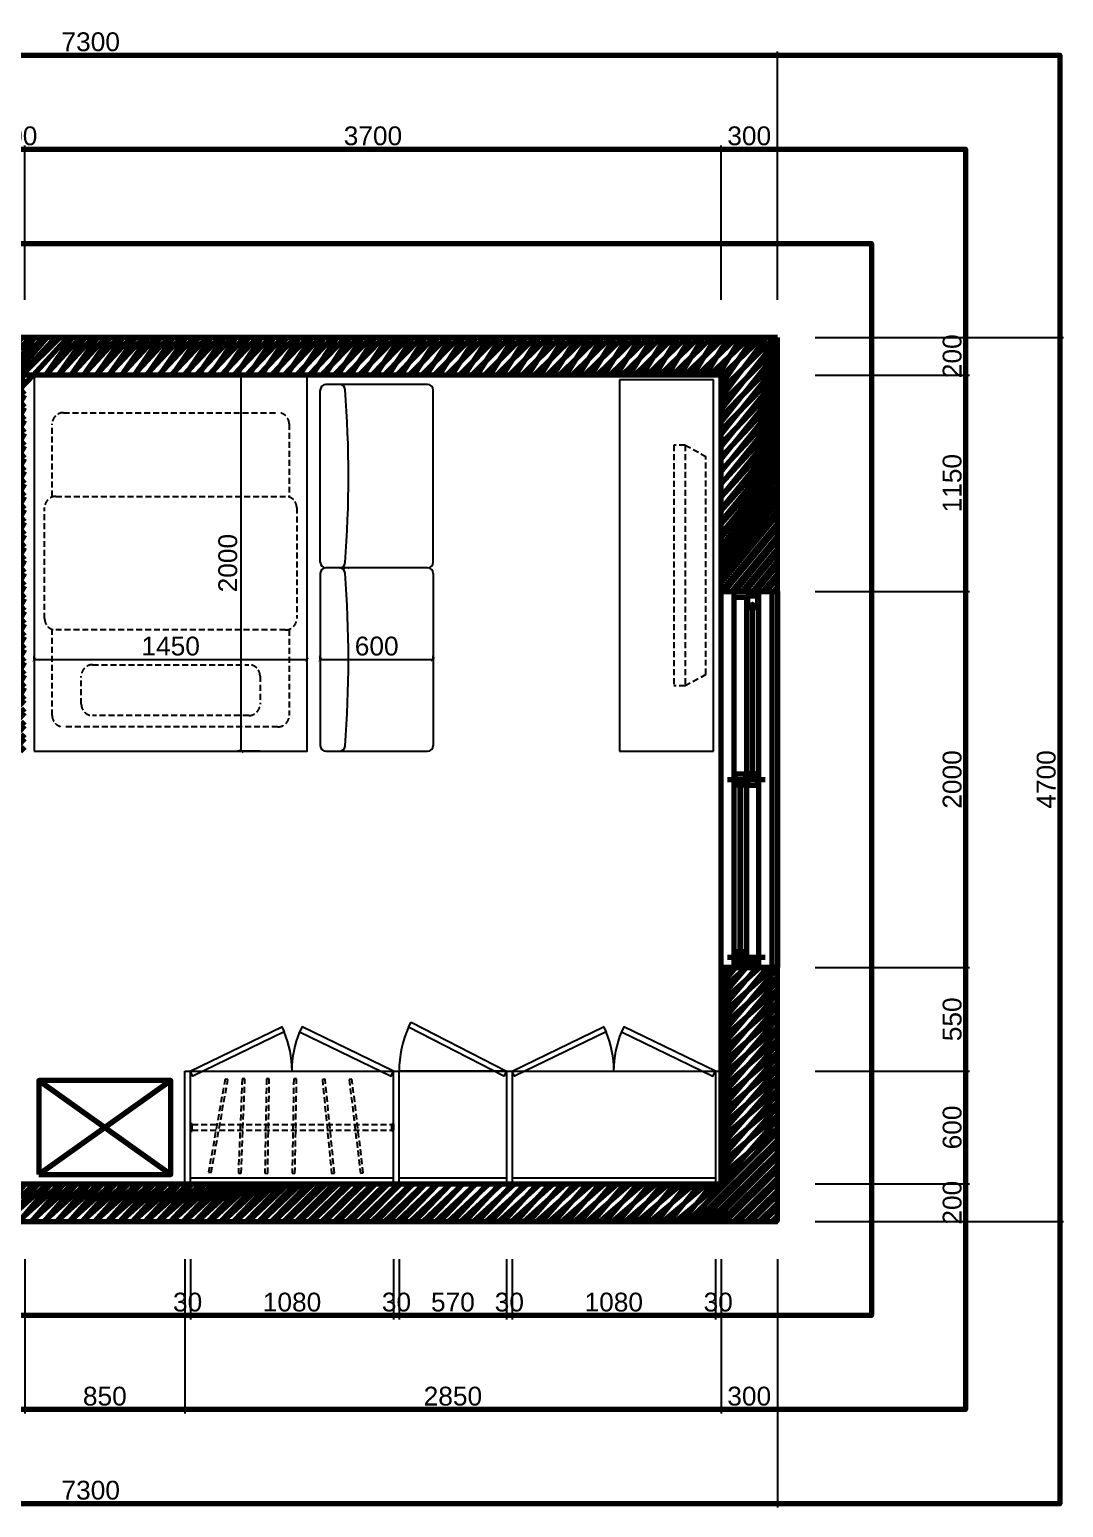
# Model space of a CAD drawing. Header units: millimetres. Extents: x 625011343 to 625021800, y 606209590 to 606217447.
# Drawn here: x 625016305 to 625021800, y 606209590 to 606217447 of the extents above; entities that cross this region are included whole.
import ezdxf

# ---------------------------------------------------------------- set-up
doc = ezdxf.new("R2010")
doc.units = ezdxf.units.MM
doc.header["$LTSCALE"] = 10
doc.linetypes.add('HIDDEN2', pattern=[4.762499999999999, 3.175, -1.5875])
doc.layers.add('FUR', color=191, linetype='Continuous')
for name, color, linetype, lineweight in [('벽체', 50, 'Continuous', 90), ('주방가구', 6, 'Continuous', 90), ('창문', 150, 'Continuous', 90), ('틀', 80, 'Continuous', 90), ('화장실가구', 4, 'Continuous', 90)]:
    doc.layers.add(name, color=color, linetype=linetype, lineweight=lineweight)
doc.layers.add('치수', color=7, linetype='Continuous', plot=False)
doc.styles.add('Annotative', font='arial.ttf')
doc.dimstyles.new('kkk', dxfattribs={"dimtxt": 100, "dimasz": 20, "dimexe": 20, "dimexo": 200, "dimgap": 20, "dimtad": 1, "dimdec": 0, "dimtxsty": 'Annotative', "dimblk": 'ARCHTICK', "dimcen": 2.5, "dimclrd": 1, "dimclre": 1, "dimadec": 0, "dimazin": 0, "dimtfac": 1, "dimtdec": 0, "dimtmove": 0, "dimatfit": 3, "dimldrblk": 'ARCHTICK', "dimfxl": 100, "dimarcsym": 0})

# ---------------------------------------------------------------- blocks, each defined once
blk = doc.blocks.new('_ArchTick')
at = {"color": 0, "linetype": 'ByBlock', "const_width": 0.15}
blk.add_lwpolyline([(-0.5, -0.5), (0.5, 0.5)], dxfattribs=at)
blk = doc.blocks.new('*D49')
at = {"layer": 'Defpoints', "color": 0, "transparency": 16777216}
for p in [(625019980, 606216810), (625019980, 606215810), (625020280, 606215810)]:
    blk.add_point(p, dxfattribs=at)
at = {"layer": '치수', "color": 1, "lineweight": -2, "transparency": 16777216}
for p, q in [((625019980, 606216010), (625019980, 606216830)), ((625020280, 606216810), (625019980, 606216810)), ((625020280, 606216010), (625020280, 606216830))]:
    blk.add_line(p, q, dxfattribs=at)
at = {"layer": '치수', "color": 1, "lineweight": -2, "transparency": 16777216, "xscale": 20, "yscale": 20, "zscale": 20, "rotation": 180}
blk.add_blockref('_ArchTick', (625019980, 606216810), dxfattribs=at)
at = {"layer": '치수', "color": 1, "lineweight": -2, "transparency": 16777216, "xscale": 20, "yscale": 20, "zscale": 20}
blk.add_blockref('_ArchTick', (625020280, 606216810), dxfattribs=at)
at = {"layer": '치수', "color": 0, "transparency": 16777216, "insert": (625020130, 606216881.0914052), "char_height": 100, "attachment_point": 5, "style": 'Annotative'}
blk.add_mtext('300', dxfattribs=at)
blk = doc.blocks.new('*D50')
at = {"layer": 'Defpoints', "color": 0, "transparency": 16777216}
for p in [(625016280, 606216810), (625016280, 606215810), (625019980, 606215810)]:
    blk.add_point(p, dxfattribs=at)
at = {"layer": '치수', "color": 1, "lineweight": -2, "transparency": 16777216}
for p, q in [((625016280, 606216010), (625016280, 606216830)), ((625019980, 606216810), (625016280, 606216810)), ((625019980, 606216010), (625019980, 606216830))]:
    blk.add_line(p, q, dxfattribs=at)
at = {"layer": '치수', "color": 1, "lineweight": -2, "transparency": 16777216, "xscale": 20, "yscale": 20, "zscale": 20, "rotation": 180}
blk.add_blockref('_ArchTick', (625016280, 606216810), dxfattribs=at)
at = {"layer": '치수', "color": 1, "lineweight": -2, "transparency": 16777216, "xscale": 20, "yscale": 20, "zscale": 20}
blk.add_blockref('_ArchTick', (625019980, 606216810), dxfattribs=at)
at = {"layer": '치수', "color": 0, "transparency": 16777216, "insert": (625018130, 606216881.0914052), "char_height": 100, "attachment_point": 5, "style": 'Annotative'}
blk.add_mtext('3700', dxfattribs=at)
blk = doc.blocks.new('*D51')
at = {"layer": 'Defpoints', "color": 0, "transparency": 16777216}
for p in [(625016180, 606216810), (625016180, 606215810), (625016280, 606215810)]:
    blk.add_point(p, dxfattribs=at)
at = {"layer": '치수', "color": 1, "lineweight": -2, "transparency": 16777216}
for p, q in [((625016180, 606216010), (625016180, 606216830)), ((625016280, 606216810), (625016180, 606216810)), ((625016280, 606216010), (625016280, 606216830))]:
    blk.add_line(p, q, dxfattribs=at)
at = {"layer": '치수', "color": 1, "lineweight": -2, "transparency": 16777216, "xscale": 20, "yscale": 20, "zscale": 20, "rotation": 180}
blk.add_blockref('_ArchTick', (625016180, 606216810), dxfattribs=at)
at = {"layer": '치수', "color": 1, "lineweight": -2, "transparency": 16777216, "xscale": 20, "yscale": 20, "zscale": 20}
blk.add_blockref('_ArchTick', (625016280, 606216810), dxfattribs=at)
at = {"layer": '치수', "color": 0, "transparency": 16777216, "insert": (625016230, 606216881.0572988), "char_height": 100, "attachment_point": 5, "style": 'Annotative'}
blk.add_mtext('100', dxfattribs=at)
blk = doc.blocks.new('*D57')
at = {"layer": 'Defpoints', "color": 0, "transparency": 16777216}
for p in [(625012980, 606217310), (625012980, 606215810), (625020280, 606215810)]:
    blk.add_point(p, dxfattribs=at)
at = {"layer": '치수', "color": 1, "lineweight": -2, "transparency": 16777216}
for p, q in [((625012980, 606216010), (625012980, 606217330)), ((625020280, 606217310), (625012980, 606217310)), ((625020280, 606216010), (625020280, 606217330))]:
    blk.add_line(p, q, dxfattribs=at)
at = {"layer": '치수', "color": 1, "lineweight": -2, "transparency": 16777216, "xscale": 20, "yscale": 20, "zscale": 20, "rotation": 180}
blk.add_blockref('_ArchTick', (625012980, 606217310), dxfattribs=at)
at = {"layer": '치수', "color": 1, "lineweight": -2, "transparency": 16777216, "xscale": 20, "yscale": 20, "zscale": 20}
blk.add_blockref('_ArchTick', (625020280, 606217310), dxfattribs=at)
at = {"layer": '치수', "color": 0, "transparency": 16777216, "insert": (625016630, 606217381.0914052), "char_height": 100, "attachment_point": 5, "style": 'Annotative'}
blk.add_mtext('7300', dxfattribs=at)
blk = doc.blocks.new('*D75')
at = {"layer": 'Defpoints', "color": 0, "transparency": 16777216}
for p in [(625020280.0000002, 606215810.0000002), (625020280.0000002, 606211110.0000002), (625021780.0000007, 606211110.0000002)]:
    blk.add_point(p, dxfattribs=at)
at = {"layer": '치수', "color": 1, "lineweight": -2, "transparency": 16777216}
for p, q in [((625020480.0000002, 606215810.0000002), (625021800.0000007, 606215810.0000002)), ((625021780.0000007, 606215810.0000002), (625021780.0000007, 606211110.0000002)), ((625020480.0000002, 606211110.0000002), (625021800.0000007, 606211110.0000002))]:
    blk.add_line(p, q, dxfattribs=at)
at = {"layer": '치수', "color": 1, "lineweight": -2, "transparency": 16777216, "xscale": 20, "yscale": 20, "zscale": 20}
for p, rotation in [((625021780.0000007, 606215810.0000002), 90), ((625021780.0000007, 606211110.0000002), 270)]:
    blk.add_blockref('_ArchTick', p, dxfattribs=dict(at, rotation=rotation))
at = {"layer": '치수', "color": 0, "transparency": 16777216, "insert": (625021708.9427019, 606213460), "char_height": 100, "attachment_point": 5, "rotation": 90, "style": 'Annotative'}
blk.add_mtext('4700', dxfattribs=at)
blk = doc.blocks.new('*D76')
at = {"layer": 'Defpoints', "color": 0, "transparency": 16777216}
for p in [(625020280.0000002, 606215810.0000002), (625020280.0000002, 606215610.0000002), (625021280.0000005, 606215610.0000002)]:
    blk.add_point(p, dxfattribs=at)
at = {"layer": '치수', "color": 1, "lineweight": -2, "transparency": 16777216}
for p, q in [((625020480.0000002, 606215810.0000002), (625021300.0000005, 606215810.0000002)), ((625021280.0000005, 606215810.0000002), (625021280.0000005, 606215610.0000002)), ((625020480.0000002, 606215610.0000002), (625021300.0000005, 606215610.0000002))]:
    blk.add_line(p, q, dxfattribs=at)
at = {"layer": '치수', "color": 1, "lineweight": -2, "transparency": 16777216, "xscale": 20, "yscale": 20, "zscale": 20}
for p, rotation in [((625021280.0000005, 606215810.0000002), 90), ((625021280.0000005, 606215610.0000002), 270)]:
    blk.add_blockref('_ArchTick', p, dxfattribs=dict(at, rotation=rotation))
at = {"layer": '치수', "color": 0, "transparency": 16777216, "insert": (625021208.9427017, 606215710), "char_height": 100, "attachment_point": 5, "rotation": 90, "style": 'Annotative'}
blk.add_mtext('200', dxfattribs=at)
blk = doc.blocks.new('*D77')
at = {"layer": 'Defpoints', "color": 0, "transparency": 16777216}
for p in [(625020280.0000002, 606215610.0000002), (625020280.0000002, 606214460.0000002), (625021280.0000007, 606214460.0000002)]:
    blk.add_point(p, dxfattribs=at)
at = {"layer": '치수', "color": 1, "lineweight": -2, "transparency": 16777216}
for p, q in [((625020480.0000002, 606215610.0000002), (625021300.0000007, 606215610.0000002)), ((625021280.0000007, 606215610.0000002), (625021280.0000007, 606214460.0000002)), ((625020480.0000002, 606214460.0000002), (625021300.0000007, 606214460.0000002))]:
    blk.add_line(p, q, dxfattribs=at)
at = {"layer": '치수', "color": 1, "lineweight": -2, "transparency": 16777216, "xscale": 20, "yscale": 20, "zscale": 20}
for p, rotation in [((625021280.0000007, 606215610.0000002), 90), ((625021280.0000007, 606214460.0000002), 270)]:
    blk.add_blockref('_ArchTick', p, dxfattribs=dict(at, rotation=rotation))
at = {"layer": '치수', "color": 0, "transparency": 16777216, "insert": (625021208.9427019, 606215035), "char_height": 100, "attachment_point": 5, "rotation": 90, "style": 'Annotative'}
blk.add_mtext('1150', dxfattribs=at)
blk = doc.blocks.new('*D78')
at = {"layer": 'Defpoints', "color": 0, "transparency": 16777216}
for p in [(625020280.0000002, 606214460.0000002), (625020280.0000002, 606212460.0000002), (625021280.0000007, 606212460.0000002)]:
    blk.add_point(p, dxfattribs=at)
at = {"layer": '치수', "color": 1, "lineweight": -2, "transparency": 16777216}
for p, q in [((625020480.0000002, 606214460.0000002), (625021300.0000007, 606214460.0000002)), ((625021280.0000007, 606214460.0000002), (625021280.0000007, 606212460.0000002)), ((625020480.0000002, 606212460.0000002), (625021300.0000007, 606212460.0000002))]:
    blk.add_line(p, q, dxfattribs=at)
at = {"layer": '치수', "color": 1, "lineweight": -2, "transparency": 16777216, "xscale": 20, "yscale": 20, "zscale": 20}
for p, rotation in [((625021280.0000007, 606214460.0000002), 90), ((625021280.0000007, 606212460.0000002), 270)]:
    blk.add_blockref('_ArchTick', p, dxfattribs=dict(at, rotation=rotation))
at = {"layer": '치수', "color": 0, "transparency": 16777216, "insert": (625021208.9427019, 606213460), "char_height": 100, "attachment_point": 5, "rotation": 90, "style": 'Annotative'}
blk.add_mtext('2000', dxfattribs=at)
blk = doc.blocks.new('*D79')
at = {"layer": 'Defpoints', "color": 0, "transparency": 16777216}
for p in [(625020280.0000002, 606212460.0000002), (625020280.0000002, 606211910.0000002), (625021280.0000007, 606211910.0000002)]:
    blk.add_point(p, dxfattribs=at)
at = {"layer": '치수', "color": 1, "lineweight": -2, "transparency": 16777216}
for p, q in [((625020480.0000002, 606212460.0000002), (625021300.0000007, 606212460.0000002)), ((625021280.0000007, 606212460.0000002), (625021280.0000007, 606211910.0000002)), ((625020480.0000002, 606211910.0000002), (625021300.0000007, 606211910.0000002))]:
    blk.add_line(p, q, dxfattribs=at)
at = {"layer": '치수', "color": 1, "lineweight": -2, "transparency": 16777216, "xscale": 20, "yscale": 20, "zscale": 20}
for p, rotation in [((625021280.0000007, 606212460.0000002), 90), ((625021280.0000007, 606211910.0000002), 270)]:
    blk.add_blockref('_ArchTick', p, dxfattribs=dict(at, rotation=rotation))
at = {"layer": '치수', "color": 0, "transparency": 16777216, "insert": (625021208.9427019, 606212185), "char_height": 100, "attachment_point": 5, "rotation": 90, "style": 'Annotative'}
blk.add_mtext('550', dxfattribs=at)
blk = doc.blocks.new('*D80')
at = {"layer": 'Defpoints', "color": 0, "transparency": 16777216}
for p in [(625020280.0000002, 606211910.0000002), (625020280.0000002, 606211310.0000002), (625021280.0000005, 606211310.0000002)]:
    blk.add_point(p, dxfattribs=at)
at = {"layer": '치수', "color": 1, "lineweight": -2, "transparency": 16777216}
for p, q in [((625020480.0000002, 606211910.0000002), (625021300.0000005, 606211910.0000002)), ((625021280.0000005, 606211910.0000002), (625021280.0000005, 606211310.0000002)), ((625020480.0000002, 606211310.0000002), (625021300.0000005, 606211310.0000002))]:
    blk.add_line(p, q, dxfattribs=at)
at = {"layer": '치수', "color": 1, "lineweight": -2, "transparency": 16777216, "xscale": 20, "yscale": 20, "zscale": 20}
for p, rotation in [((625021280.0000005, 606211910.0000002), 90), ((625021280.0000005, 606211310.0000002), 270)]:
    blk.add_blockref('_ArchTick', p, dxfattribs=dict(at, rotation=rotation))
at = {"layer": '치수', "color": 0, "transparency": 16777216, "insert": (625021208.9427017, 606211610), "char_height": 100, "attachment_point": 5, "rotation": 90, "style": 'Annotative'}
blk.add_mtext('600', dxfattribs=at)
blk = doc.blocks.new('*D81')
at = {"layer": 'Defpoints', "color": 0, "transparency": 16777216}
for p in [(625020280.0000002, 606211310.0000002), (625020280.0000002, 606211110.0000002), (625021280.0000002, 606211110.0000002)]:
    blk.add_point(p, dxfattribs=at)
at = {"layer": '치수', "color": 1, "lineweight": -2, "transparency": 16777216}
for p, q in [((625020480.0000002, 606211310.0000002), (625021300.0000002, 606211310.0000002)), ((625021280.0000002, 606211310.0000002), (625021280.0000002, 606211110.0000002)), ((625020480.0000002, 606211110.0000002), (625021300.0000002, 606211110.0000002))]:
    blk.add_line(p, q, dxfattribs=at)
at = {"layer": '치수', "color": 1, "lineweight": -2, "transparency": 16777216, "xscale": 20, "yscale": 20, "zscale": 20}
for p, rotation in [((625021280.0000002, 606211310.0000002), 90), ((625021280.0000002, 606211110.0000002), 270)]:
    blk.add_blockref('_ArchTick', p, dxfattribs=dict(at, rotation=rotation))
at = {"layer": '치수', "color": 0, "transparency": 16777216, "insert": (625021208.9427015, 606211210), "char_height": 100, "attachment_point": 5, "rotation": 90, "style": 'Annotative'}
blk.add_mtext('200', dxfattribs=at)
blk = doc.blocks.new('*D82')
at = {"layer": 'Defpoints', "color": 0, "transparency": 16777216}
for p in [(625012980, 606211110), (625020280, 606211110), (625020280, 606209610)]:
    blk.add_point(p, dxfattribs=at)
at = {"layer": '치수', "color": 1, "lineweight": -2, "transparency": 16777216}
for p, q in [((625012980, 606210910), (625012980, 606209590)), ((625020280, 606210910), (625020280, 606209590)), ((625012980, 606209610), (625020280, 606209610))]:
    blk.add_line(p, q, dxfattribs=at)
at = {"layer": '치수', "color": 1, "lineweight": -2, "transparency": 16777216, "xscale": 20, "yscale": 20, "zscale": 20, "rotation": 180}
blk.add_blockref('_ArchTick', (625012980, 606209610), dxfattribs=at)
at = {"layer": '치수', "color": 1, "lineweight": -2, "transparency": 16777216, "xscale": 20, "yscale": 20, "zscale": 20}
blk.add_blockref('_ArchTick', (625020280, 606209610), dxfattribs=at)
at = {"layer": '치수', "color": 0, "transparency": 16777216, "insert": (625016630, 606209681.0914052), "char_height": 100, "attachment_point": 5, "style": 'Annotative'}
blk.add_mtext('7300', dxfattribs=at)
blk = doc.blocks.new('*D86')
at = {"layer": 'Defpoints', "color": 0, "transparency": 16777216}
for p in [(625016280, 606211110), (625017130, 606211110), (625017130, 606210110)]:
    blk.add_point(p, dxfattribs=at)
at = {"layer": '치수', "color": 1, "lineweight": -2, "transparency": 16777216}
for p, q in [((625016280, 606210910), (625016280, 606210090)), ((625017130, 606210910), (625017130, 606210090)), ((625016280, 606210110), (625017130, 606210110))]:
    blk.add_line(p, q, dxfattribs=at)
at = {"layer": '치수', "color": 1, "lineweight": -2, "transparency": 16777216, "xscale": 20, "yscale": 20, "zscale": 20, "rotation": 180}
blk.add_blockref('_ArchTick', (625016280, 606210110), dxfattribs=at)
at = {"layer": '치수', "color": 1, "lineweight": -2, "transparency": 16777216, "xscale": 20, "yscale": 20, "zscale": 20}
blk.add_blockref('_ArchTick', (625017130, 606210110), dxfattribs=at)
at = {"layer": '치수', "color": 0, "transparency": 16777216, "insert": (625016705, 606210181.0572988), "char_height": 100, "attachment_point": 5, "style": 'Annotative'}
blk.add_mtext('850', dxfattribs=at)
blk = doc.blocks.new('*D87')
at = {"layer": 'Defpoints', "color": 0, "transparency": 16777216}
for p in [(625017130, 606211110), (625019980, 606211110), (625019980, 606210110)]:
    blk.add_point(p, dxfattribs=at)
at = {"layer": '치수', "color": 1, "lineweight": -2, "transparency": 16777216}
for p, q in [((625017130, 606210910), (625017130, 606210090)), ((625019980, 606210910), (625019980, 606210090)), ((625017130, 606210110), (625019980, 606210110))]:
    blk.add_line(p, q, dxfattribs=at)
at = {"layer": '치수', "color": 1, "lineweight": -2, "transparency": 16777216, "xscale": 20, "yscale": 20, "zscale": 20, "rotation": 180}
blk.add_blockref('_ArchTick', (625017130, 606210110), dxfattribs=at)
at = {"layer": '치수', "color": 1, "lineweight": -2, "transparency": 16777216, "xscale": 20, "yscale": 20, "zscale": 20}
blk.add_blockref('_ArchTick', (625019980, 606210110), dxfattribs=at)
at = {"layer": '치수', "color": 0, "transparency": 16777216, "insert": (625018555, 606210181.0572988), "char_height": 100, "attachment_point": 5, "style": 'Annotative'}
blk.add_mtext('2850', dxfattribs=at)
blk = doc.blocks.new('*D88')
at = {"layer": 'Defpoints', "color": 0, "transparency": 16777216}
for p in [(625019980, 606211110), (625020280, 606211110), (625020280, 606210110)]:
    blk.add_point(p, dxfattribs=at)
at = {"layer": '치수', "color": 1, "lineweight": -2, "transparency": 16777216}
for p, q in [((625019980, 606210910), (625019980, 606210090)), ((625020280, 606210910), (625020280, 606210090)), ((625019980, 606210110), (625020280, 606210110))]:
    blk.add_line(p, q, dxfattribs=at)
at = {"layer": '치수', "color": 1, "lineweight": -2, "transparency": 16777216, "xscale": 20, "yscale": 20, "zscale": 20, "rotation": 180}
blk.add_blockref('_ArchTick', (625019980, 606210110), dxfattribs=at)
at = {"layer": '치수', "color": 1, "lineweight": -2, "transparency": 16777216, "xscale": 20, "yscale": 20, "zscale": 20}
blk.add_blockref('_ArchTick', (625020280, 606210110), dxfattribs=at)
at = {"layer": '치수', "color": 0, "transparency": 16777216, "insert": (625020130, 606210181.0914052), "char_height": 100, "attachment_point": 5, "style": 'Annotative'}
blk.add_mtext('300', dxfattribs=at)
blk = doc.blocks.new('*D89')
at = {"layer": 'Defpoints', "color": 0, "transparency": 16777216}
for p in [(625017130, 606211110), (625017160, 606211110), (625017160, 606210610)]:
    blk.add_point(p, dxfattribs=at)
at = {"layer": '치수', "color": 1, "lineweight": -2, "transparency": 16777216}
for p, q in [((625017130, 606210910), (625017130, 606210590)), ((625017160, 606210910), (625017160, 606210590)), ((625017130, 606210610), (625017110, 606210610)), ((625017130, 606210610), (625017160, 606210610)), ((625017160, 606210610), (625017180, 606210610))]:
    blk.add_line(p, q, dxfattribs=at)
at = {"layer": '치수', "color": 1, "lineweight": -2, "transparency": 16777216, "xscale": 20, "yscale": 20, "zscale": 20}
blk.add_blockref('_ArchTick', (625017130, 606210610), dxfattribs=at)
at = {"layer": '치수', "color": 1, "lineweight": -2, "transparency": 16777216, "xscale": 20, "yscale": 20, "zscale": 20, "rotation": 180}
blk.add_blockref('_ArchTick', (625017160, 606210610), dxfattribs=at)
at = {"layer": '치수', "color": 0, "transparency": 16777216, "insert": (625017145, 606210681.0914052), "char_height": 100, "attachment_point": 5, "style": 'Annotative'}
blk.add_mtext('30', dxfattribs=at)
blk = doc.blocks.new('*D90')
at = {"layer": 'Defpoints', "color": 0, "transparency": 16777216}
for p in [(625017160, 606211110), (625018240, 606211110), (625018240, 606210610)]:
    blk.add_point(p, dxfattribs=at)
at = {"layer": '치수', "color": 1, "lineweight": -2, "transparency": 16777216}
for p, q in [((625017160, 606210910), (625017160, 606210590)), ((625018240, 606210910), (625018240, 606210590)), ((625017160, 606210610), (625018240, 606210610))]:
    blk.add_line(p, q, dxfattribs=at)
at = {"layer": '치수', "color": 1, "lineweight": -2, "transparency": 16777216, "xscale": 20, "yscale": 20, "zscale": 20, "rotation": 180}
blk.add_blockref('_ArchTick', (625017160, 606210610), dxfattribs=at)
at = {"layer": '치수', "color": 1, "lineweight": -2, "transparency": 16777216, "xscale": 20, "yscale": 20, "zscale": 20}
blk.add_blockref('_ArchTick', (625018240, 606210610), dxfattribs=at)
at = {"layer": '치수', "color": 0, "transparency": 16777216, "insert": (625017700, 606210681.0572988), "char_height": 100, "attachment_point": 5, "style": 'Annotative'}
blk.add_mtext('1080', dxfattribs=at)
blk = doc.blocks.new('*D91')
at = {"layer": 'Defpoints', "color": 0, "transparency": 16777216}
for p in [(625018240, 606211110), (625018270, 606211110), (625018270, 606210610)]:
    blk.add_point(p, dxfattribs=at)
at = {"layer": '치수', "color": 1, "lineweight": -2, "transparency": 16777216}
for p, q in [((625018240, 606210910), (625018240, 606210590)), ((625018270, 606210910), (625018270, 606210590)), ((625018240, 606210610), (625018220, 606210610)), ((625018240, 606210610), (625018270, 606210610)), ((625018270, 606210610), (625018290, 606210610))]:
    blk.add_line(p, q, dxfattribs=at)
at = {"layer": '치수', "color": 1, "lineweight": -2, "transparency": 16777216, "xscale": 20, "yscale": 20, "zscale": 20}
blk.add_blockref('_ArchTick', (625018240, 606210610), dxfattribs=at)
at = {"layer": '치수', "color": 1, "lineweight": -2, "transparency": 16777216, "xscale": 20, "yscale": 20, "zscale": 20, "rotation": 180}
blk.add_blockref('_ArchTick', (625018270, 606210610), dxfattribs=at)
at = {"layer": '치수', "color": 0, "transparency": 16777216, "insert": (625018255, 606210681.0914052), "char_height": 100, "attachment_point": 5, "style": 'Annotative'}
blk.add_mtext('30', dxfattribs=at)
blk = doc.blocks.new('*D92')
at = {"layer": 'Defpoints', "color": 0, "transparency": 16777216}
for p in [(625018270, 606211110), (625018840, 606211110), (625018840, 606210610)]:
    blk.add_point(p, dxfattribs=at)
at = {"layer": '치수', "color": 1, "lineweight": -2, "transparency": 16777216}
for p, q in [((625018270, 606210910), (625018270, 606210590)), ((625018840, 606210910), (625018840, 606210590)), ((625018270, 606210610), (625018840, 606210610))]:
    blk.add_line(p, q, dxfattribs=at)
at = {"layer": '치수', "color": 1, "lineweight": -2, "transparency": 16777216, "xscale": 20, "yscale": 20, "zscale": 20, "rotation": 180}
blk.add_blockref('_ArchTick', (625018270, 606210610), dxfattribs=at)
at = {"layer": '치수', "color": 1, "lineweight": -2, "transparency": 16777216, "xscale": 20, "yscale": 20, "zscale": 20}
blk.add_blockref('_ArchTick', (625018840, 606210610), dxfattribs=at)
at = {"layer": '치수', "color": 0, "transparency": 16777216, "insert": (625018555, 606210681.0572988), "char_height": 100, "attachment_point": 5, "style": 'Annotative'}
blk.add_mtext('570', dxfattribs=at)
blk = doc.blocks.new('*D93')
at = {"layer": 'Defpoints', "color": 0, "transparency": 16777216}
for p in [(625018840, 606211110), (625018870, 606211110), (625018870, 606210610)]:
    blk.add_point(p, dxfattribs=at)
at = {"layer": '치수', "color": 1, "lineweight": -2, "transparency": 16777216}
for p, q in [((625018840, 606210910), (625018840, 606210590)), ((625018870, 606210910), (625018870, 606210590)), ((625018840, 606210610), (625018820, 606210610)), ((625018840, 606210610), (625018870, 606210610)), ((625018870, 606210610), (625018890, 606210610))]:
    blk.add_line(p, q, dxfattribs=at)
at = {"layer": '치수', "color": 1, "lineweight": -2, "transparency": 16777216, "xscale": 20, "yscale": 20, "zscale": 20}
blk.add_blockref('_ArchTick', (625018840, 606210610), dxfattribs=at)
at = {"layer": '치수', "color": 1, "lineweight": -2, "transparency": 16777216, "xscale": 20, "yscale": 20, "zscale": 20, "rotation": 180}
blk.add_blockref('_ArchTick', (625018870, 606210610), dxfattribs=at)
at = {"layer": '치수', "color": 0, "transparency": 16777216, "insert": (625018855, 606210681.0914052), "char_height": 100, "attachment_point": 5, "style": 'Annotative'}
blk.add_mtext('30', dxfattribs=at)
blk = doc.blocks.new('*D94')
at = {"layer": 'Defpoints', "color": 0, "transparency": 16777216}
for p in [(625018870, 606211110), (625019950, 606211110), (625019950, 606210610)]:
    blk.add_point(p, dxfattribs=at)
at = {"layer": '치수', "color": 1, "lineweight": -2, "transparency": 16777216}
for p, q in [((625018870, 606210910), (625018870, 606210590)), ((625019950, 606210910), (625019950, 606210590)), ((625018870, 606210610), (625019950, 606210610))]:
    blk.add_line(p, q, dxfattribs=at)
at = {"layer": '치수', "color": 1, "lineweight": -2, "transparency": 16777216, "xscale": 20, "yscale": 20, "zscale": 20, "rotation": 180}
blk.add_blockref('_ArchTick', (625018870, 606210610), dxfattribs=at)
at = {"layer": '치수', "color": 1, "lineweight": -2, "transparency": 16777216, "xscale": 20, "yscale": 20, "zscale": 20}
blk.add_blockref('_ArchTick', (625019950, 606210610), dxfattribs=at)
at = {"layer": '치수', "color": 0, "transparency": 16777216, "insert": (625019410, 606210681.0572988), "char_height": 100, "attachment_point": 5, "style": 'Annotative'}
blk.add_mtext('1080', dxfattribs=at)
blk = doc.blocks.new('*D95')
at = {"layer": 'Defpoints', "color": 0, "transparency": 16777216}
for p in [(625019950, 606211110), (625019980, 606211110), (625019980, 606210610)]:
    blk.add_point(p, dxfattribs=at)
at = {"layer": '치수', "color": 1, "lineweight": -2, "transparency": 16777216}
for p, q in [((625019950, 606210910), (625019950, 606210590)), ((625019980, 606210910), (625019980, 606210590)), ((625019950, 606210610), (625019930, 606210610)), ((625019950, 606210610), (625019980, 606210610)), ((625019980, 606210610), (625020000, 606210610))]:
    blk.add_line(p, q, dxfattribs=at)
at = {"layer": '치수', "color": 1, "lineweight": -2, "transparency": 16777216, "xscale": 20, "yscale": 20, "zscale": 20}
blk.add_blockref('_ArchTick', (625019950, 606210610), dxfattribs=at)
at = {"layer": '치수', "color": 1, "lineweight": -2, "transparency": 16777216, "xscale": 20, "yscale": 20, "zscale": 20, "rotation": 180}
blk.add_blockref('_ArchTick', (625019980, 606210610), dxfattribs=at)
at = {"layer": '치수', "color": 0, "transparency": 16777216, "insert": (625019965, 606210681.0914052), "char_height": 100, "attachment_point": 5, "style": 'Annotative'}
blk.add_mtext('30', dxfattribs=at)
blk = doc.blocks.new('*D101')
at = {"layer": 'Defpoints', "color": 0, "transparency": 16777216}
for p in [(625017850, 606214097.5), (625018450, 606214097.5), (625018450, 606214097.5)]:
    blk.add_point(p, dxfattribs=at)
at = {"layer": '치수', "color": 1, "lineweight": -2, "transparency": 16777216}
for p, q in [((625017850, 606214097.5), (625017850, 606214117.5)), ((625017850, 606214097.5), (625018450, 606214097.5)), ((625018450, 606214097.5), (625018450, 606214117.5))]:
    blk.add_line(p, q, dxfattribs=at)
at = {"layer": '치수', "color": 1, "lineweight": -2, "transparency": 16777216, "xscale": 20, "yscale": 20, "zscale": 20, "rotation": 180}
blk.add_blockref('_ArchTick', (625017850, 606214097.5), dxfattribs=at)
at = {"layer": '치수', "color": 1, "lineweight": -2, "transparency": 16777216, "xscale": 20, "yscale": 20, "zscale": 20}
blk.add_blockref('_ArchTick', (625018450, 606214097.5), dxfattribs=at)
at = {"layer": '치수', "color": 0, "transparency": 16777216, "insert": (625018150, 606214168.5572988), "char_height": 100, "attachment_point": 5, "style": 'Annotative'}
blk.add_mtext('600', dxfattribs=at)
blk = doc.blocks.new('*D102')
at = {"layer": 'Defpoints', "color": 0, "transparency": 16777216}
for p in [(625016330, 606214097.5), (625017780, 606214097.5), (625017780, 606214097.5)]:
    blk.add_point(p, dxfattribs=at)
at = {"layer": '치수', "color": 1, "lineweight": -2, "transparency": 16777216}
for p, q in [((625016330, 606214097.5), (625016330, 606214117.5)), ((625016330, 606214097.5), (625017780, 606214097.5)), ((625017780, 606214097.5), (625017780, 606214117.5))]:
    blk.add_line(p, q, dxfattribs=at)
at = {"layer": '치수', "color": 1, "lineweight": -2, "transparency": 16777216, "xscale": 20, "yscale": 20, "zscale": 20, "rotation": 180}
blk.add_blockref('_ArchTick', (625016330, 606214097.5), dxfattribs=at)
at = {"layer": '치수', "color": 1, "lineweight": -2, "transparency": 16777216, "xscale": 20, "yscale": 20, "zscale": 20}
blk.add_blockref('_ArchTick', (625017780, 606214097.5), dxfattribs=at)
at = {"layer": '치수', "color": 0, "transparency": 16777216, "insert": (625017055, 606214168.5572988), "char_height": 100, "attachment_point": 5, "style": 'Annotative'}
blk.add_mtext('1450', dxfattribs=at)
blk = doc.blocks.new('*D103')
at = {"layer": 'Defpoints', "color": 0, "transparency": 16777216}
for p in [(625017430.000001, 606215610.0000002), (625017780.0000002, 606215610.0000002), (625017780.0000002, 606213610.0000002)]:
    blk.add_point(p, dxfattribs=at)
at = {"layer": '치수', "color": 1, "lineweight": -2, "transparency": 16777216}
for p, q in [((625017530.000001, 606215610.0000002), (625017410.000001, 606215610.0000002)), ((625017430.000001, 606213610.0000002), (625017430.000001, 606215610.0000002)), ((625017530.000001, 606213610.0000002), (625017410.000001, 606213610.0000002))]:
    blk.add_line(p, q, dxfattribs=at)
at = {"layer": '치수', "color": 1, "lineweight": -2, "transparency": 16777216, "xscale": 20, "yscale": 20, "zscale": 20}
for p, rotation in [((625017430.000001, 606215610.0000002), 90), ((625017430.000001, 606213610.0000002), 270)]:
    blk.add_blockref('_ArchTick', p, dxfattribs=dict(at, rotation=rotation))
at = {"layer": '치수', "color": 0, "transparency": 16777216, "insert": (625017358.9427022, 606214610), "char_height": 100, "attachment_point": 5, "rotation": 90, "style": 'Annotative'}
blk.add_mtext('2000', dxfattribs=at)

msp = doc.modelspace()

# ---------------------------------------------------------------- hatches: boundary and pattern name
at = {"layer": '화장실가구'}
h = msp.add_hatch(dxfattribs=at)
h.set_pattern_fill('ANSI32', color=0, scale=5)
h.set_pattern_definition([(45, (0, 0), (-33.67596045400933, 33.67596045400933), []), (45, (22.45065, 0), (-33.67596045400933, 33.67596045400933), [])])
h.paths.add_polyline_path([(625020280, 606215810), (625012980, 606215810), (625012980, 606213060), (625013180, 606213060), (625013180, 606215610), (625019980, 606215610), (625019980, 606214460), (625020280, 606214460)])
h.paths.add_polyline_path([(625014380, 606214300), (625013180, 606214300), (625013180, 606214200), (625014280, 606214200), (625014280, 606213610), (625014380, 606213610)], flags=17)
h.paths.add_polyline_path([(625015280, 606215610), (625015180, 606215610), (625015180, 606215020), (625015280, 606215020)], flags=16)
h.paths.add_polyline_path([(625014380, 606215610), (625014280, 606215610), (625014280, 606215300), (625013780, 606215300), (625013780, 606215610), (625013680, 606215610), (625013680, 606215300), (625013180, 606215300), (625013180, 606215200), (625014280, 606215200), (625014280, 606215120), (625014380, 606215120)], flags=17)
h.paths.add_polyline_path([(625016280, 606215610), (625016180, 606215610), (625016180, 606213710), (625015280, 606213710), (625015180, 606213710), (625015180, 606213610), (625016280, 606213610)], flags=17)
h.paths.add_polyline_path([(625020280, 606212460), (625019980, 606212460), (625019980, 606211310), (625017130, 606211310), (625013180, 606211310), (625013180, 606212060), (625012980, 606212060), (625012980, 606211110), (625020280, 606211110)])
h.paths.add_polyline_path([(625014380, 606212060), (625014280, 606212060), (625014280, 606211310), (625014380, 606211310), (625014380, 606211910)], flags=17)

# ---------------------------------------------------------------- linework, layer by layer
at = {"layer": 'FUR'}
for p, q in [((625019940, 606215585), (625019440, 606215585)), ((625019440, 606215585), (625019440, 606213610)), ((625019940, 606213610), (625019940, 606215585)), ((625017850, 606214615), (625017850, 606215530)), ((625018420, 606215560), (625017880, 606215560)), ((625017952.2988366, 606215560), (625017880, 606215560)), ((625018450, 606214615), (625018450, 606215530)), ((625018420, 606214585), (625017880, 606214585)), ((625017952.2988366, 606214585), (625017880, 606214585)), ((625017850, 606214555), (625017850, 606213640)), ((625018450, 606214555), (625018450, 606213640)), ((625017880, 606213610), (625018420, 606213610)), ((625019440, 606213610), (625019940, 606213610)), ((625017130, 606211310), (625017130, 606211910)), ((625017130, 606211910), (625019980, 606211910)), ((625017160, 606211310), (625017160, 606211910)), ((625018240, 606211310), (625018240, 606211910)), ((625018270, 606211310), (625018270, 606211910)), ((625018840, 606211910), (625018840, 606211310)), ((625018870, 606211910), (625018870, 606211310)), ((625019950, 606211910), (625019950, 606211310)), ((625019980, 606211910), (625019980, 606211310)), ((625018240, 606211340), (625017160, 606211340)), ((625018840, 606211340), (625018270, 606211340)), ((625019950, 606211340), (625018870, 606211340)), ((625019980, 606211310), (625017130, 606211310))]:
    msp.add_line(p, q, dxfattribs=at)
at = {"layer": 'FUR', "linetype": 'HIDDEN2'}
for p, q in [((625019730, 606215237.5), (625019730, 606213957.5)), ((625019790, 606215237.5), (625019730, 606215237.5)), ((625019790, 606215237.5), (625019790, 606213957.5)), ((625019790, 606215237.5), (625019900, 606215177.5)), ((625019900, 606214017.5), (625019900, 606215177.5)), ((625016445, 606214965), (625017665, 606214965)), ((625016385, 606214315), (625016385, 606214905)), ((625017725, 606214905), (625017725, 606214315)), ((625017665, 606214255), (625016445, 606214255)), ((625016580, 606213860), (625016580, 606214010)), ((625016640, 606214070), (625017470, 606214070)), ((625017530, 606214010), (625017530, 606213860)), ((625019900, 606214017.5), (625019790, 606213957.5)), ((625019790, 606213957.5), (625019730, 606213957.5)), ((625017470, 606213800), (625016640, 606213800)), ((625017170, 606211625), (625018230, 606211625)), ((625017170, 606211595), (625018230, 606211595))]:
    msp.add_line(p, q, dxfattribs=at)
at = {"layer": 'FUR'}
for points in [[(625016330, 606213610), (625017780, 606213610), (625017780, 606215610), (625016330, 606215610)], [(625017658.1551318, 606212118.5932703), (625017172.2555139, 606211883.0055767), (625017159.1673088, 606211910), (625017645.0669267, 606212145.5876935)], [(625017740.1794858, 606212118.5932703), (625018226.0791037, 606211883.0055767), (625018239.1673088, 606211910), (625017753.2676909, 606212145.5876935)], [(625018332.9467996, 606212170.3786705), (625018840, 606211910), (625018826.2958595, 606211883.3129895), (625018319.2426591, 606212143.6916599)], [(625019368.987823, 606212118.5932703), (625018883.0882051, 606211883.0055767), (625018870, 606211910), (625019355.8996179, 606212145.5876935)], [(625019451.012177, 606212118.5932703), (625019936.9117949, 606211883.0055767), (625019950, 606211910), (625019464.1003821, 606212145.5876935)], [(625018840, 606211910), (625018270, 606211910), (625018270, 606211910), (625018840, 606211910)]]:
    msp.add_lwpolyline(points, close=True, dxfattribs=at)
at = {"layer": 'FUR', "linetype": 'HIDDEN2'}
for points in [[(625016425, 606214965), (625016425, 606215350, -0.414213562373095), (625016485, 606215410), (625017625, 606215410, -0.414213562373095), (625017685, 606215350), (625017685, 606214965)], [(625017685, 606214255), (625017685, 606213800, -0.414213562373095), (625017625, 606213740), (625016485, 606213740, -0.414213562373095), (625016425, 606213800), (625016425, 606214255)]]:
    msp.add_lwpolyline(points, format="xyb", dxfattribs=at)
for points in [[(625017344.2093494, 606211867.4169182), (625017256.0234439, 606211372.715497), (625017270.7906505, 606211370.083082), (625017358.9765561, 606211864.7845031)], [(625017434.7740436, 606211868.970005), (625017414.6339982, 606211366.8737707), (625017429.6219454, 606211366.2725754), (625017449.7619909, 606211868.3688097)], [(625017570.7023759, 606211365.9640696), (625017579.2932394, 606211868.3906285), (625017564.2954317, 606211868.6470721), (625017555.7045681, 606211366.2205131)], [(625017715.5708108, 606211365.9640696), (625017724.1616743, 606211868.3906285), (625017709.1638666, 606211868.6470721), (625017700.573003, 606211366.2205131)], [(625017861.0737643, 606211865.9012706), (625017910.586776, 606211365.8465619), (625017925.5137821, 606211367.3245623), (625017876.0007706, 606211867.379271)], [(625018003.7713819, 606211865.0975983), (625018063.745539, 606211366.1894399), (625018078.6383197, 606211367.9797132), (625018018.6641629, 606211866.8878716)], [(625017170, 606211630), (625017160, 606211630), (625017160, 606211590), (625017170, 606211590)], [(625018230, 606211630), (625018240, 606211630), (625018240, 606211590), (625018230, 606211590)]]:
    msp.add_lwpolyline(points, close=True, dxfattribs=at)
at = {"layer": 'FUR'}
for centre, radius, start, end in [((625017880, 606215530), 30, 90, 180), ((625017952.2988366, 606215530), 30, 4.431206388814114, 90), ((625012048.59375, 606215072.5), 5951.40625, 355.5687936180454, 4.431206381954631), ((625018420, 606215530), 30, 0, 90), ((625017880, 606214615), 30, 180, 270), ((625017880, 606214555), 30, 90, 180), ((625017952.2988366, 606214615), 30, 270, 355.5687936111859), ((625017952.2967885, 606214555.0319482), 30, 4.427293412262215, 89.99608619113805), ((625018420, 606214615), 30, 270, 0), ((625018420, 606214555), 30, 0, 90), ((625012048.5604643, 606214097.9352245), 5951.40625, 355.5648831011808, 4.427293412230034), ((625017880, 606213640), 30, 180, 270), ((625017952.234286, 606213640.0319504), 30, 269.996086191138, 355.5648831011487), ((625018420, 606213640), 30, 270, 0), ((625018840, 606211910), 570.7889277388203, 155.8316764170126, 180), ((625017159.1673088, 606211910), 540.8326912520718, 7.016709298534877e-15, 22.68652516742454), ((625018239.1673088, 606211910), 540.8326912520718, 157.3134733230956, 180), ((625018870, 606211910), 540.8326912520718, 7.016709298534877e-15, 22.68652516742383), ((625019950, 606211910), 540.8326912520718, 157.3134733230955, 180)]:
    msp.add_arc(centre, radius, start, end, dxfattribs=at)
at = {"layer": 'FUR', "linetype": 'HIDDEN2'}
for centre, start, end in [((625016445, 606214905), 90, 180), ((625017665, 606214905), 0, 90), ((625016445, 606214315), 180, 270), ((625017665, 606214315), 270, 0), ((625016640, 606214010), 90, 180), ((625017470, 606214010), 0, 90), ((625016640, 606213860), 180, 270), ((625017470, 606213860), 270, 0)]:
    msp.add_arc(centre, 60, start, end, dxfattribs=at)
at = {"layer": 'FUR'}
for p in [(625017980.0000011, 606214585.0300559), (625017980, 606214585), (625018000.0000011, 606214585.0286897), (625018000, 606214585)]:
    msp.add_point(p, dxfattribs=at)
at = {"layer": '벽체'}
for p, q in [((625020280, 606215810), (625012980, 606215810)), ((625020280, 606214460), (625020280, 606215810)), ((625019980, 606215610), (625013180, 606215610)), ((625019980, 606214460), (625019980, 606215610)), ((625019980, 606214460), (625020280, 606214460)), ((625019980, 606211310), (625019980, 606212460)), ((625019980, 606212460), (625020280, 606212460)), ((625020280, 606211110), (625020280, 606212460)), ((625013180, 606211310), (625019980, 606211310)), ((625012980, 606211110), (625020280, 606211110))]:
    msp.add_line(p, q, dxfattribs=at)
at = {"layer": '주방가구'}
for p, q in [((625016355, 606211860), (625017055, 606211360)), ((625017055, 606211860), (625016355, 606211360))]:
    msp.add_line(p, q, dxfattribs=at)
msp.add_lwpolyline([(625016355, 606211360), (625017055, 606211360), (625017055, 606211860), (625016355, 606211860)], close=True, dxfattribs=at)
at = {"layer": '창문'}
for p, q in [((625019980, 606214460), (625020280, 606214460)), ((625019980, 606212460), (625019980, 606214460)), ((625020050, 606212460), (625020050, 606214460)), ((625020050, 606214430), (625020115, 606214430)), ((625020115, 606214440), (625020115, 606212480)), ((625020115, 606214440), (625020180, 606214440)), ((625020180, 606214460), (625020180, 606212460)), ((625020250, 606214460), (625020250, 606212460)), ((625020280, 606214460), (625020280, 606212460)), ((625020015, 606213460), (625020215, 606213460)), ((625020280, 606212460), (625019980, 606212460)), ((625020015, 606212515), (625020215, 606212515)), ((625020050, 606212480), (625020115, 606212480)), ((625020115, 606212490), (625020180, 606212490))]:
    msp.add_line(p, q, dxfattribs=at)
for points in [[(625020150, 606214375), (625020175, 606214375), (625020175, 606214435), (625020120, 606214435), (625020120, 606214375), (625020145, 606214375)], [(625020080, 606213430), (625020055, 606213430), (625020055, 606213490), (625020110, 606213490), (625020110, 606213430), (625020085, 606213430)], [(625020145, 606213490), (625020120, 606213490), (625020120, 606213430), (625020175, 606213430), (625020175, 606213490), (625020150, 606213490)], [(625020085, 606212545), (625020110, 606212545), (625020110, 606212485), (625020055, 606212485), (625020055, 606212545), (625020080, 606212545)]]:
    msp.add_lwpolyline(points, dxfattribs=at)
for points in [[(625020145, 606213470), (625020150, 606213470), (625020150, 606214390), (625020145, 606214390)], [(625020080, 606212525), (625020085, 606212525), (625020085, 606213445), (625020080, 606213445)]]:
    msp.add_lwpolyline(points, close=True, dxfattribs=at)
at = {"layer": '틀'}
for points in [[(625011480, 606217310), (625021780, 606217310), (625021780, 606209610), (625011480, 606209610)], [(625011980, 606216810), (625021280, 606216810), (625021280, 606210110), (625011980, 606210110)], [(625012480, 606216310), (625020780, 606216310), (625020780, 606210610), (625012480, 606210610)]]:
    msp.add_lwpolyline(points, close=True, dxfattribs=at)

# ---------------------------------------------------------------- dimensions: what is measured, and where the dimension line sits
at = {"layer": '치수'}
for base, p1, p2, picture, middle in [((625012980, 606217310), (625020280, 606215810), (625012980, 606215810), '*D57', (625016630, 606217381.0914052)), ((625016280, 606216810), (625019980, 606215810), (625016280, 606215810), '*D50', (625018130, 606216881.0914052)), ((625019980, 606216810), (625020280, 606215810), (625019980, 606215810), '*D49', (625020130, 606216881.0914052)), ((625020280, 606209610), (625012980, 606211110), (625020280, 606211110), '*D82', (625016630, 606209681.0914052)), ((625017130, 606210110), (625016280, 606211110), (625017130, 606211110), '*D86', (625016705, 606210181.0572988)), ((625019980, 606210110), (625017130, 606211110), (625019980, 606211110), '*D87', (625018555, 606210181.0572988)), ((625018240, 606210610), (625017160, 606211110), (625018240, 606211110), '*D90', (625017700, 606210681.0572988)), ((625018840, 606210610), (625018270, 606211110), (625018840, 606211110), '*D92', (625018555, 606210681.0572988)), ((625019950, 606210610), (625018870, 606211110), (625019950, 606211110), '*D94', (625019410, 606210681.0572988)), ((625020280, 606210110), (625019980, 606211110), (625020280, 606211110), '*D88', (625020130, 606210181.0914052))]:
    dim = msp.add_linear_dim(base=base, p1=p1, p2=p2, dimstyle='kkk', dxfattribs=at)
    dim.commit()
    dim.dimension.update_dxf_attribs({"geometry": picture, "text_midpoint": middle})
for base, p1, p2, picture, middle in [((625016180, 606216810), (625016280, 606215810), (625016180, 606215810), '*D51', (625016230, 606216810)), ((625017160, 606210610), (625017130, 606211110), (625017160, 606211110), '*D89', (625017145, 606210610)), ((625018270, 606210610), (625018240, 606211110), (625018270, 606211110), '*D91', (625018255, 606210610)), ((625018870, 606210610), (625018840, 606211110), (625018870, 606211110), '*D93', (625018855, 606210610)), ((625019980, 606210610), (625019950, 606211110), (625019980, 606211110), '*D95', (625019965, 606210610))]:
    dim = msp.add_linear_dim(base=base, p1=p1, p2=p2, dimstyle='kkk', dxfattribs=at)
    dim.commit()
    dim.dimension.update_dxf_attribs({"geometry": picture, "text_midpoint": middle, "dimtype": 160})
for base, p1, p2, picture, middle in [((625021280.0000005, 606215610.0000002), (625020280, 606215810), (625020280, 606215610), '*D76', (625021280.0000005, 606215710)), ((625021280.0000002, 606211110.0000002), (625020280, 606211310), (625020280, 606211110), '*D81', (625021280.0000002, 606211210))]:
    dim = msp.add_linear_dim(base=base, p1=p1, p2=p2, angle=90, dimstyle='kkk', dxfattribs=at)
    dim.commit()
    dim.dimension.update_dxf_attribs({"geometry": picture, "text_midpoint": middle, "dimtype": 160})
for base, p1, p2, picture, middle in [((625021780.0000007, 606211110.0000002), (625020280, 606215810), (625020280, 606211110), '*D75', (625021708.9427019, 606213460)), ((625021280.0000007, 606214460.0000002), (625020280, 606215610), (625020280, 606214460), '*D77', (625021208.9427019, 606215035)), ((625021280.0000007, 606212460.0000002), (625020280, 606214460), (625020280, 606212460), '*D78', (625021208.9427019, 606213460)), ((625021280.0000007, 606211910.0000002), (625020280, 606212460), (625020280, 606211910), '*D79', (625021208.9427019, 606212185)), ((625021280.0000005, 606211310.0000002), (625020280, 606211910), (625020280, 606211310), '*D80', (625021208.9427017, 606211610))]:
    dim = msp.add_linear_dim(base=base, p1=p1, p2=p2, angle=90, dimstyle='kkk', dxfattribs=at)
    dim.commit()
    dim.dimension.update_dxf_attribs({"geometry": picture, "text_midpoint": middle})
dim = msp.add_linear_dim(base=(625017430.000001, 606215610.0000002), p1=(625017780, 606213610), p2=(625017780, 606215610), angle=90, dimstyle='kkk', override={"dimexo": 0, "dimfxlon": 1}, dxfattribs=at)
dim.commit()
dim.dimension.update_dxf_attribs({"geometry": '*D103', "text_midpoint": (625017358.9427022, 606214610)})
for base, p1, p2, override, picture, middle in [((625017780, 606214097.5), (625016330, 606214097.5), (625017780, 606214097.5), {"dimfxlon": 1}, '*D102', (625017055, 606214168.5572988)), ((625018450, 606214097.5), (625017850, 606214097.5), (625018450, 606214097.5), {"dimexo": 0}, '*D101', (625018150, 606214168.5572988))]:
    dim = msp.add_linear_dim(base=base, p1=p1, p2=p2, dimstyle='kkk', override=override, dxfattribs=at)
    dim.commit()
    dim.dimension.update_dxf_attribs({"geometry": picture, "text_midpoint": middle})

doc.saveas('drawing.dxf')
